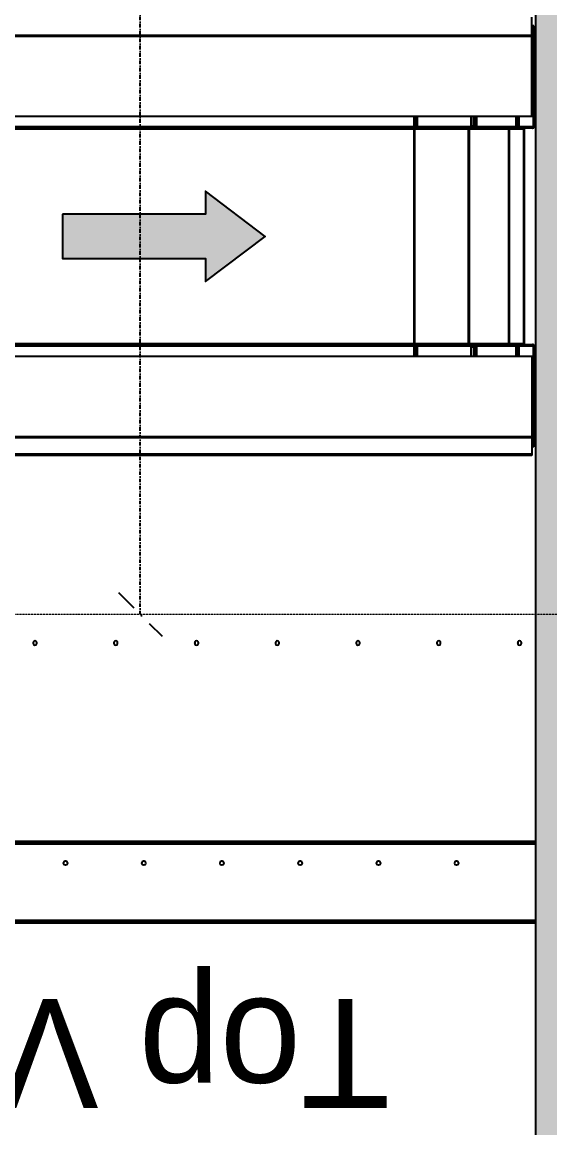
# Model space of a CAD drawing. Header units: millimetres. Extents: x 2822564 to 2991989, y -324396 to -253399.
# Drawn here: x 2850248 to 2850975, y -311790 to -310267 of the extents above; entities that cross this region are included whole.
import ezdxf

# ---------------------------------------------------------------- set-up
doc = ezdxf.new("R2010")
doc.units = ezdxf.units.MM
doc.linetypes.add('12017_XPLAN_GROUND$0$HIDDEN', pattern=[0.375, 0.25, -0.125])
doc.linetypes.add('DASHDOT', pattern=[1, 0.5, -0.25, 0, -0.25])
doc.layers.add('AX', color=1, linetype='DASHDOT')
doc.layers.add('LAF Detail', color=7, linetype='Continuous')
doc.layers.add('KATCHIN', color=253, linetype='12017_XPLAN_GROUND$0$HIDDEN', lineweight=5)
doc.styles.add('Annotative', font='arial.ttf')
doc.dimstyles.new('RUNNER saghf', dxfattribs={"dimtxt": 150, "dimasz": 60, "dimexe": 0.18, "dimexo": 0.0625, "dimgap": 0.09, "dimtad": 0, "dimtih": 1, "dimtoh": 1, "dimdec": 4, "dimzin": 0, "dimdsep": 46, "dimtxsty": 'Annotative', "dimblk": 'OBLIQUE', "dimcen": 0.09, "dimclrd": 140, "dimclre": 140, "dimclrt": 230, "dimazin": 0, "dimtfac": 1, "dimtdec": 4, "dimtofl": 0, "dimtmove": 0, "dimatfit": 3, "dimldrblk": 'OBLIQUE', "dimfxl": 1, "dimtolj": 1, "dimtzin": 0, "dimarcsym": 0})

# ---------------------------------------------------------------- blocks, each defined once
blk = doc.blocks.new('_Oblique')
at = {"color": 0, "linetype": 'ByBlock', "lineweight": -2}
blk.add_line((-0.5, -0.5), (0.5, 0.5), dxfattribs=at)
blk = doc.blocks.new('*D21')
at = {"color": 140, "lineweight": -2, "ltscale": 10, "transparency": 16777216}
for p, q in [((1609924.9, -562746.7), (1609924.5, -562746.7)), ((1609924.7, -562746.7), (1609924.7, -563805.7)), ((1609924.7, -564946.7), (1609924.7, -563887.6)), ((1609924.9, -564946.7), (1609924.5, -564946.7))]:
    blk.add_line(p, q, dxfattribs=at)
at = {"layer": 'Defpoints', "color": 0, "ltscale": 10, "transparency": 16777216}
for p in [(1610637.8, -562746.7, 0), (1609924.7, -564946.7), (1610637.9, -564946.7, 0)]:
    blk.add_point(p, dxfattribs=at)
at = {"color": 140, "lineweight": -2, "ltscale": 10, "transparency": 16777216, "xscale": 60, "yscale": 60, "zscale": 60}
for p, rotation in [((1609924.7, -562746.7), 90), ((1609924.7, -564946.7), 270)]:
    blk.add_blockref('_Oblique', p, dxfattribs=dict(at, rotation=rotation))
at = {"color": 230, "ltscale": 10, "transparency": 16777216, "insert": (1609924.7, -563846.7), "char_height": 80, "attachment_point": 5, "style": 'Annotative', "bg_fill": 3, "box_fill_scale": 1.1, "bg_fill_color": 256, "bg_fill_true_color": 13158600, "bg_fill_transparency": 0}
blk.add_mtext('\\A1;2200', dxfattribs=at)
blk = doc.blocks.new('LAF')
at = {"ltscale": 10}
h = blk.add_hatch(color=150, dxfattribs=at)
h.dxf.hatch_style = 1
h.paths.add_polyline_path([(-273.8, 804.9), (-273.8, 866.2), (-470.8, 866.2), (-470.8, 897.7), (-552.7, 835.6), (-470.8, 773.4), (-470.8, 804.9)])
h.paths.add_polyline_path([(76.2, 804.9), (76.2, 866.2), (-120.8, 866.2), (-120.8, 897.7), (-202.7, 835.6), (-120.8, 773.4), (-120.8, 804.9)])
h.paths.add_polyline_path([(563, -606.2), (501.8, -606.2), (501.8, -803.2), (470.3, -803.2), (532.4, -885.2), (594.5, -803.2), (563, -803.2)])
h.paths.add_polyline_path([(563, -256.2), (501.8, -256.2), (501.8, -453.2), (470.3, -453.2), (532.4, -535.2), (594.5, -453.2), (563, -453.2)])
h.paths.add_polyline_path([(1174.1, 730.8), (1174.1, 792.1), (977.1, 792.1), (977.1, 823.6), (895.2, 761.4), (977.1, 699.3), (977.1, 730.8)])
h.paths.add_polyline_path([(1611.2, 730.8), (1611.2, 792.1), (1414.2, 792.1), (1414.2, 823.6), (1332.3, 761.4), (1414.2, 699.3), (1414.2, 730.8)])
at = {"layer": 'LAF Detail'}
h = blk.add_hatch(color=1, dxfattribs=at)
h.dxf.hatch_style = 1
h.paths.add_polyline_path([(1750, 1297.5), (-1750, 1297.5), (-1750, 1257.5), (1750, 1257.5)])
h.paths.add_polyline_path([(-1257.5, 1750), (-1297.5, 1750), (-1297.5, 1297.5), (-1257.5, 1297.5)])
h.paths.add_polyline_path([(1297.5, 1750), (1257.5, 1750), (1257.5, 1297.5), (1297.5, 1297.5)])
h.paths.add_polyline_path([(1297.5, -1297.5), (1257.5, -1297.5), (1257.5, -1750), (1297.5, -1750)])
h.paths.add_polyline_path([(1750, -1257.5), (-1750, -1257.5), (-1750, -1297.5), (1750, -1297.5)])
h.paths.add_polyline_path([(-1257.5, -1297.5), (-1297.5, -1297.5), (-1297.5, -1750), (-1257.5, -1750)])
h.paths.add_polyline_path([(2764.7, 1882.3), (2614.7, 1882.3), (2614.7, 1842.3), (2068.7, 1842.3), (2068.7, 1882.3), (1918.7, 1882.3), (1918.7, 567.3), (2068.7, 567.3), (2068.7, 604.8), (2183, 604.8), (2183, 609.8), (2063, 609.8), (2063, 637.3), (2183, 637.3), (2183, 607.3), (2614.7, 607.3), (2614.7, 567.3), (2764.7, 567.3)])
h.paths.add_polyline_path([(1958.7, 1802.3), (2724.7, 1802.3), (2724.7, 913.3), (2183, 913.3), (2183, 883.3), (2063, 883.3), (2063, 913.3), (1958.7, 913.3)], flags=16)
h.paths.add_polyline_path([(1958.9, 1526.8, 1), (1964, 1526.8, 1)], flags=0)
h.paths.add_polyline_path([(1958.9, 1314.6, 1), (1964, 1314.6, 1)], flags=0)
h.paths.add_polyline_path([(2151, 1529.4), (2152, 1529.4, -1), (2152, 1524.2), (2151, 1524.2, -1)], flags=0)
h.paths.add_polyline_path([(2148.9, 1526.8, -1), (2154, 1526.8, -1)], flags=0)
h.paths.add_polyline_path([(2151, 1317.2), (2152, 1317.2, -1), (2152, 1312), (2151, 1312, -1)], flags=0)
h.paths.add_polyline_path([(2154, 1314.6, -1), (2148.9, 1314.6, -1)], flags=0)
h.paths.add_polyline_path([(2000, 1717.6), (2001.5, 1718.9, -1), (2004.9, 1715), (2003.4, 1713.7, -1)], flags=0)
h.paths.add_polyline_path([(2257.9, 1477.7), (2257.9, 1478.7, -1), (2263.1, 1478.7), (2263.1, 1477.7, -1)], flags=0)
h.paths.add_polyline_path([(2257.9, 1363.7, -1), (2263.1, 1363.7), (2263.1, 1362.7, -1), (2257.9, 1362.7)], flags=0)
h.paths.add_polyline_path([(2562.4, 1106.3), (2724.7, 1249.4), (2724.7, 1249.7), (2562.1, 1106.3)], flags=0)
h.paths.add_polyline_path([(2556.8, 1105.2), (2557, 1105.2), (2557.2, 1105.3, 0.093249)], flags=0)
h.paths.add_polyline_path([(2308.7, 1100.3), (2551.5, 1100.3), (2555.3, 1103.7), (2555.3, 1104.3, -0.414214), (2557.3, 1106.3), (2557.3, 1105.2, 0.12943), (2555.3, 1104.3), (2555.3, 1100.4), (2552.5, 1097.8), (2544.7, 1097.8), (2544.7, 1096.6), (2326.7, 1096.6), (2307.7, 1096.6, 0.414214), (2306.5, 1095.3), (2306.5, 1036.7, 0.080761), (2306.5, 1036.3), (2306.5, 1036.3), (2330.5, 914.1), (2357.5, 914.1), (2544.1, 914.1), (2544.1, 913.8), (2544.1, 913.3), (2543.7, 913.3), (2419.6, 913.8), (2366, 913.8), (2357.6, 914.1), (2357.6, 913.3), (2357.5, 913.3), (2357.5, 914.1), (2327.5, 914.1), (2303.5, 1036.3), (1958.7, 1036.3), (1958.7, 1036.9), (2303, 1036.9), (2303, 1096.6), (2326.5, 1096.6), (2326.5, 1097.8), (2308.7, 1097.8)], flags=0)
h.paths.add_polyline_path([(2305.2, 1036.7, 0.09518), (2305.4, 1035.8, 0.113938), (2303.6, 1035.9), (2305.2, 1036.1)], flags=0)
h.paths.add_polyline_path([(2257.9, 1592.7), (2257.9, 1593.7, -1), (2263.1, 1593.7), (2263.1, 1592.7, -1)], flags=0)
h.paths.add_polyline_path([(2058.1, 1768.8), (2059.6, 1770.2, -1), (2063, 1766.3), (2061.5, 1764.9, -1)], flags=0)
h.paths.add_polyline_path([(2263.1, 1248.7), (2263.1, 1247.7, -1), (2257.9, 1247.7), (2257.9, 1248.7, -1)], flags=0)
h.paths.add_polyline_path([(2444, 1411.7, 0.956183), (2444, 1429.7, -0.066402)], flags=0)
h.paths.add_polyline_path([(2426.8, 1429.7), (2427.6, 1429.7, 0.022091), (2426.8, 1429.7, 11.266721), (2426.8, 1411.7), (2427.6, 1411.7, -0.022091), (2426.8, 1411.7, -11.266721)], flags=0)
h.paths.add_polyline_path([(2426.6, 1420.7, -1), (2326.6, 1420.7, -1)], flags=0)
h.paths.add_polyline_path([(2339.5, 1461.4, -1), (2332.5, 1461.4, -1)], flags=0)
h.paths.add_polyline_path([(2338.5, 1461.4, -1), (2333.5, 1461.4, -1)], flags=0)
h.paths.add_polyline_path([(2339.5, 1380, -1), (2332.5, 1380, -1)], flags=0)
h.paths.add_polyline_path([(2338.5, 1380, -1), (2333.5, 1380, -1)], flags=0)
h.paths.add_polyline_path([(2341, 1529.4), (2342, 1529.4, -1), (2342, 1524.2), (2341, 1524.2, -1)], flags=0)
h.paths.add_polyline_path([(2344, 1526.8, -1), (2338.9, 1526.8, -1)], flags=0)
h.paths.add_polyline_path([(2257.9, 1692.7), (2257.9, 1693.7, -1), (2263.1, 1693.7), (2263.1, 1692.7, -1)], flags=0)
h.paths.add_polyline_path([(2341, 1317.2), (2342, 1317.2, -1), (2342, 1312), (2341, 1312, -1)], flags=0)
h.paths.add_polyline_path([(2344, 1314.6, -1), (2338.9, 1314.6, -1)], flags=0)
h.paths.add_polyline_path([(1948.7, 1862.3, -1), (1962.7, 1862.3, -1)], flags=16)
h.paths.add_polyline_path([(2263.1, 1133.7), (2263.1, 1132.7, -1), (2257.9, 1132.7), (2257.9, 1133.7, -1)], flags=0)
h.paths.add_polyline_path([(2420.8, 1461.4, -1), (2413.8, 1461.4, -1)], flags=0)
h.paths.add_polyline_path([(2419.8, 1461.4, -1), (2414.8, 1461.4, -1)], flags=0)
h.paths.add_polyline_path([(2420.8, 1380, -1), (2413.8, 1380, -1)], flags=0)
h.paths.add_polyline_path([(2419.8, 1380, -1), (2414.8, 1380, -1)], flags=0)
h.paths.add_polyline_path([(2257.9, 1792.7), (2257.9, 1793.7, -1), (2263.1, 1793.7), (2263.1, 1792.7, -1)], flags=0)
h.paths.add_polyline_path([(2551.5, 1100.3, 0.016832), (2552, 1099.1), (2552.1, 1099.1), (2551.9, 1099.1), (2551.9, 1099), (2552, 1099, -0.00829)], flags=0)
h.paths.add_polyline_path([(2327.4, 1109.9), (2329.4, 1109.9, -1), (2329.4, 1104.7), (2327.4, 1104.7, -1)], flags=0)
h.paths.add_polyline_path([(2490.2, 1477.7), (2490.2, 1478.7, -1), (2495.4, 1478.7), (2495.4, 1477.7, -1)], flags=0)
h.paths.add_polyline_path([(2490.2, 1363.7, -1), (2495.4, 1363.7), (2495.4, 1362.7, -1), (2490.2, 1362.7)], flags=0)
h.paths.add_polyline_path([(2394, 1109.9), (2396, 1109.9, -1), (2396, 1104.7), (2394, 1104.7, -1)], flags=0)
h.paths.add_polyline_path([(1958.7, 873.3), (2310.7, 873.3), (2310.7, 647.3), (1958.7, 647.3)], flags=16)
h.paths.add_polyline_path([(2490.2, 1592.7), (2490.2, 1593.7, -1), (2495.4, 1593.7), (2495.4, 1592.7, -1)], flags=0)
h.paths.add_polyline_path([(2490.2, 1248.7, -1), (2495.4, 1248.7), (2495.4, 1247.7, -1), (2490.2, 1247.7)], flags=0)
h.paths.add_polyline_path([(2531, 1529.4), (2532, 1529.4, -1), (2532, 1524.2), (2531, 1524.2, -1)], flags=0)
h.paths.add_polyline_path([(2534, 1526.8, -1), (2528.9, 1526.8, -1)], flags=0)
h.paths.add_polyline_path([(2531, 1317.2), (2532, 1317.2, -1), (2532, 1312), (2531, 1312, -1)], flags=0)
h.paths.add_polyline_path([(2534, 1314.6, -1), (2528.9, 1314.6, -1)], flags=0)
h.paths.add_polyline_path([(2490.2, 1692.7), (2490.2, 1693.7, -1), (2495.4, 1693.7), (2495.4, 1692.7, -1)], flags=0)
h.paths.add_polyline_path([(2460.7, 1109.9), (2462.7, 1109.9, -1), (2462.7, 1104.7), (2460.7, 1104.7, -1)], flags=0)
h.paths.add_polyline_path([(2495.4, 1133.7), (2495.4, 1132.7, -1), (2490.2, 1132.7), (2490.2, 1133.7, -1)], flags=0)
h.paths.add_polyline_path([(2490.2, 1792.7), (2490.2, 1793.7, -1), (2495.4, 1793.7), (2495.4, 1792.7, -1)], flags=0)
h.paths.add_polyline_path([(2527.4, 1109.9), (2529.4, 1109.9, -1), (2529.4, 1104.7), (2527.4, 1104.7, -1)], flags=0)
h.paths.add_polyline_path([(2322.7, 860.3), (2350.7, 860.3), (2350.7, 873.3), (2724.7, 873.3), (2724.7, 647.3), (2350.7, 647.3), (2350.7, 660.3), (2322.7, 660.3, -0.414214), (2320.7, 662.3), (2320.7, 858.3, -0.414214)], flags=16)
h.paths.add_polyline_path([(2561.8, 1122.2), (2563.3, 1123.5, -1), (2566.7, 1119.6), (2565.2, 1118.3, -1)], flags=0)
h.paths.add_polyline_path([(2353.8, 820.3), (2353.8, 860.3), (2353.7, 820.3)], flags=0)
h.paths.add_polyline_path([(2578.9, 1095.3, -1), (2573.8, 1095.3, -1)], flags=0)
h.paths.add_polyline_path([(2619.9, 1173.4), (2621.4, 1174.7, -1), (2624.8, 1170.8), (2623.3, 1169.5, -1)], flags=0)
h.paths.add_polyline_path([(2392.3, 858.8), (2392.3, 662.3), (2392.2, 661.9), (2392, 660.7), (2391.5, 660.5), (2391.7, 660.7), (2391.9, 660.9), (2392, 661.2), (2392.2, 661.6), (2392.2, 661.9), (2392.3, 662.3), (2392.3, 858.3), (2392.2, 858.7), (2392, 859.9), (2391.8, 860)], flags=0)
h.paths.add_polyline_path([(2383.4, 818.3), (2383.2, 818.3), (2383.2, 702.3), (2383.2, 701.9), (2383, 700.7), (2382.1, 700.3), (2381.9, 700.3), (2382.2, 700.4), (2382.4, 700.5), (2382.6, 700.7), (2382.8, 700.9), (2383, 701.2), (2383.1, 701.6), (2383.2, 701.9), (2383.2, 702.3), (2383.2, 818.3), (2383.2, 818.7), (2383, 819.9), (2382.8, 820)], flags=0)
h.paths.add_polyline_path([(2623.3, 1770.2), (2624.8, 1768.8, -1), (2621.4, 1764.9), (2619.9, 1766.3, -1)], flags=0)
h.paths.add_polyline_path([(2678, 1224.6), (2679.5, 1225.9, -1), (2682.9, 1222), (2681.4, 1220.7, -1)], flags=0)
h.paths.add_polyline_path([(2721, 1529.4), (2722, 1529.4, -1), (2722, 1524.2), (2721, 1524.2, -1)], flags=0)
h.paths.add_polyline_path([(2724, 1526.8, -1), (2718.9, 1526.8, -1)], flags=0)
h.paths.add_polyline_path([(2721, 1317.2), (2722, 1317.2, -1), (2722, 1312), (2721, 1312, -1)], flags=0)
h.paths.add_polyline_path([(2724, 1314.6, -1), (2718.9, 1314.6, -1)], flags=0)
h.paths.add_polyline_path([(2681.4, 1718.9), (2682.9, 1717.6, -1), (2679.5, 1713.7), (2678, 1715, -1)], flags=0)
h.paths.add_polyline_path([(2665.4, 1096), (2667.3, 1092.8, 0.483498), (2670.4, 1095.3, 0.867202)], flags=0)
h.paths.add_polyline_path([(1962.7, 587.3, -1), (1948.7, 587.3, -1)], flags=16)
h.paths.add_polyline_path([(2537.3, 819.3), (2537.3, 818.3, -1), (2532.1, 818.3), (2532.1, 819.3, -1)], flags=0)
h.paths.add_polyline_path([(2537.3, 818.8, -1), (2532.2, 818.8, -1)], flags=0)
h.paths.add_polyline_path([(2720.7, 1862.3, -1), (2734.7, 1862.3, -1)], flags=16)
h.paths.add_polyline_path([(2537.3, 761.1), (2537.3, 760.1, -1), (2532.1, 760.1), (2532.1, 761.1, -1)], flags=0)
h.paths.add_polyline_path([(2537.3, 760.6, -1), (2532.2, 760.6, -1)], flags=0)
h.paths.add_polyline_path([(2537.3, 702.8), (2537.3, 701.8, -1), (2532.1, 701.8), (2532.1, 702.8, -1)], flags=0)
h.paths.add_polyline_path([(2537.3, 702.3, -1), (2532.2, 702.3, -1)], flags=0)
h.paths.add_polyline_path([(2734.7, 587.3, -1), (2720.7, 587.3, -1)], flags=16)
h.paths.add_polyline_path([(1297.5, 1257.5), (1257.5, 1257.5), (1257.5, -1257.5), (1297.5, -1257.5)])
h.paths.add_polyline_path([(-1257.5, 1257.5), (-1297.5, 1257.5), (-1297.5, -1257.5), (-1257.5, -1257.5)])
at = {"ltscale": 10}
blk.add_lwpolyline([(563, -606.2), (501.8, -606.2), (501.8, -803.2), (470.3, -803.2), (532.4, -885.2), (594.5, -803.2), (563, -803.2)], close=True, dxfattribs=at)
at = {"layer": 'LAF Detail', "color": 3, "linetype": 'Continuous', "lineweight": 25}
for p, q in [((-413.4, -1257.5), (-413.4, 302.6)), ((-411.4, -1257.5), (-411.4, 300.6)), ((-409.4, 302.6), (-409.4, -1257.5)), ((-304.6, -1257.5), (-304.6, 302.6)), ((-302.6, -1257.5), (-302.6, 300.6)), ((367.4, -160.5), (367.4, -1092.1)), ((381.4, -160.5), (381.4, -1090.3)), ((383.4, -160.5), (383.4, -1090.3)), ((384.4, -1241.5), (384.4, -160.5)), ((680.4, -160.5), (680.4, -1241.5)), ((681.4, -1090.3), (681.4, -160.6)), ((683.4, -1090.3), (683.4, -160.5)), ((697.4, -1092.1), (697.4, -160.5)), ((-300.6, -302.6), (-300.6, -1257.5)), ((230.4, -1252.5), (230.4, -316.7)), ((231.4, -1252.5), (231.4, -316.7)), ((232.4, -1252.5), (232.4, -316.7)), ((255.4, -316.7), (255.4, -1252.5)), ((256.4, -1252.5), (256.4, -316.7)), ((256.8, -316.7), (256.8, -1252.5)), ((808, -316.7), (808, -1252.5)), ((808.4, -1252.5), (808.4, -316.7)), ((809.4, -316.7), (809.4, -1252.5)), ((-27.1, -565.6), (-28.1, -565.6)), ((-28.1, -570.7), (-27.1, -570.7)), ((-333.2, -609.7), (-333.2, -610.7)), ((-328.1, -610.7), (-328.1, -609.7)), ((-27.1, -676.8), (-28.1, -676.8)), ((-28.1, -681.9), (-27.1, -681.9)), ((-333.2, -717.4), (-333.2, -718.4)), ((-328.1, -718.4), (-328.1, -717.4)), ((-27.1, -788.1), (-28.1, -788.1)), ((-28.1, -793.2), (-27.1, -793.2)), ((-333.2, -825.2), (-333.2, -826.2)), ((-328.1, -826.2), (-328.1, -825.2)), ((-27.1, -899.3), (-28.1, -899.3)), ((-28.1, -904.4), (-27.1, -904.4)), ((-333.2, -933), (-333.2, -934)), ((-328.1, -934), (-328.1, -933)), ((-27.1, -1010.6), (-28.1, -1010.6)), ((-28.1, -1015.7), (-27.1, -1015.7)), ((-333.2, -1040.8), (-333.2, -1041.8)), ((-328.1, -1041.8), (-328.1, -1040.8)), ((367.4, -1090.3), (697.4, -1090.3)), ((380.4, -1092.1), (367.4, -1092.1)), ((380.4, -1092.3), (367.4, -1092.3)), ((367.4, -1092.3), (367.4, -1255.5)), ((380.4, -1092.5), (367.4, -1092.5)), ((381.4, -1094.2), (367.4, -1094.2)), ((381.4, -1094.5), (367.4, -1094.5)), ((380.4, -1090.3), (380.4, -1092.1)), ((380.4, -1092.3), (380.4, -1094.2)), ((381.2, -1092.2), (381.2, -1092.1)), ((381.4, -1094.2), (381.4, -1169.1)), ((382.4, -1090.3), (382.4, -1094)), ((383.4, -1091.1), (382.4, -1091.1)), ((382.4, -1094), (383.4, -1094)), ((383.4, -1091.1), (383.4, -1255.5)), ((383.8, -1090.3), (383.8, -1090.6)), ((680.4, -1090.9), (384.4, -1090.9)), ((681, -1090.6), (681, -1090.3)), ((681.4, -1091.1), (682.4, -1091.1)), ((681.4, -1255.5), (681.4, -1091.1)), ((682.4, -1094), (681.4, -1094)), ((682.4, -1090.3), (682.4, -1094)), ((697.4, -1094.2), (683.4, -1094.2)), ((683.4, -1169.1), (683.4, -1094.2)), ((697.4, -1094.5), (683.4, -1094.5)), ((683.6, -1092.2), (683.6, -1092.1)), ((684.4, -1090.3), (684.4, -1092.1)), ((684.4, -1092.1), (697.4, -1092.1)), ((684.4, -1092.3), (697.4, -1092.3)), ((684.4, -1092.3), (684.4, -1094.2)), ((684.4, -1092.5), (697.4, -1092.5)), ((697.4, -1255.5), (697.4, -1092.3)), ((-27.1, -1121.8), (-28.1, -1121.8)), ((-28.1, -1126.9), (-27.1, -1126.9)), ((-333.2, -1148.5), (-333.2, -1149.5)), ((-328.1, -1149.5), (-328.1, -1148.5)), ((367.4, -1169.1), (381.4, -1169.1)), ((380.4, -1172.4), (367.4, -1172.4)), ((380.4, -1169.1), (380.4, -1175.6)), ((382.4, -1169), (382.4, -1174.9)), ((384.4, -1165.5), (680.4, -1165.5)), ((680.4, -1166.4), (384.4, -1166.4)), ((682.4, -1169), (682.4, -1174.9)), ((683.4, -1169.1), (697.4, -1169.1)), ((684.4, -1169.1), (684.4, -1175.6)), ((684.4, -1172.4), (697.4, -1172.4)), ((380.4, -1173), (367.4, -1173)), ((381.4, -1175.6), (367.4, -1175.6)), ((381.4, -1176.3), (367.4, -1176.3)), ((381.4, -1175.6), (381.4, -1230.8)), ((382.4, -1174.9), (383.4, -1174.9)), ((682.4, -1174.9), (681.4, -1174.9)), ((683.4, -1230.8), (683.4, -1175.6)), ((697.4, -1175.6), (683.4, -1175.6)), ((697.4, -1176.3), (683.4, -1176.3)), ((684.4, -1173), (697.4, -1173)), ((-27.1, -1233.1), (-28.1, -1233.1)), ((367.4, -1230.8), (381.4, -1230.8)), ((380.4, -1232.7), (367.4, -1232.7)), ((380.4, -1233), (367.4, -1233)), ((380.4, -1230.8), (380.4, -1234)), ((382.4, -1230.6), (382.4, -1233)), ((382.4, -1233), (383.4, -1233)), ((384.4, -1220.9), (680.4, -1220.9)), ((680.4, -1221.4), (384.4, -1221.4)), ((682.4, -1233), (681.4, -1233)), ((682.4, -1230.6), (682.4, -1233)), ((683.4, -1230.8), (697.4, -1230.8)), ((684.4, -1230.8), (684.4, -1234)), ((684.4, -1232.7), (697.4, -1232.7)), ((684.4, -1233), (697.4, -1233)), ((-28.1, -1238.2), (-27.1, -1238.2)), ((256.4, -1240.5), (256.8, -1240.5)), ((381.4, -1234), (367.4, -1234)), ((381.4, -1234.9), (367.4, -1234.9)), ((381.4, -1234), (381.4, -1255.5)), ((383.4, -1242.5), (681.4, -1242.5)), ((384.4, -1241.4), (680.4, -1241.4)), ((680.4, -1241.5), (384.4, -1241.5)), ((683.4, -1255.5), (683.4, -1234)), ((697.4, -1234), (683.4, -1234)), ((697.4, -1234.9), (683.4, -1234.9)), ((808.4, -1240.5), (808, -1240.5)), ((367.4, -1252.5), (230.4, -1252.5)), ((367.4, -1253.5), (242.4, -1253.5)), ((242.4, -1255.5), (242.4, -1253.5)), ((367.4, -1254.5), (242.4, -1254.5)), ((381.4, -1255.5), (242.4, -1255.5)), ((245.5, -1254.5), (245.5, -1253.5)), ((245.7, -1255.5), (245.7, -1254.5)), ((259.4, -1257.5), (259.4, -1255.5)), ((366.6, -1255.5), (366.6, -1254.5)), ((367.3, -1253.5), (367.3, -1254.5)), ((367.4, -1254.9), (381.4, -1254.9)), ((382.4, -1255.2), (382.4, -1255.5)), ((382.4, -1255.5), (383.4, -1255.5)), ((383.3, -1253.5), (383.4, -1253.5)), ((681.4, -1253.5), (681.4, -1253.5)), ((681.4, -1255.5), (682.4, -1255.5)), ((682.4, -1255.5), (682.4, -1255.2)), ((683.4, -1254.9), (697.4, -1254.9)), ((822.4, -1255.5), (683.4, -1255.5)), ((697.4, -1252.5), (834.4, -1252.5)), ((697.4, -1253.5), (822.4, -1253.5)), ((697.4, -1253.5), (697.4, -1254.5)), ((697.4, -1254.5), (822.4, -1254.5)), ((698.2, -1255.5), (698.2, -1254.5)), ((805.4, -1255.5), (805.4, -1257.5)), ((819.1, -1255.5), (819.1, -1254.5)), ((819.2, -1254.5), (819.2, -1253.5)), ((822.4, -1255.5), (822.4, -1253.5))]:
    blk.add_line(p, q, dxfattribs=at)
at = {"layer": 'LAF Detail', "color": 7, "linetype": 'Continuous', "lineweight": 25}
blk.add_line((1750, -1257.5), (-1750, -1257.5), dxfattribs=at)
at = {"layer": 'LAF Detail', "color": 3, "linetype": 'Continuous', "lineweight": 25, "flags": 128}
for points in [[(382.4, -1171.7), (382.2, -1171.9), (381.8, -1172.1), (381.1, -1172.3), (380.4, -1172.4)], [(380.4, -1173), (381.1, -1172.9), (381.8, -1172.6), (382.2, -1172.2), (382.4, -1171.7)], [(682.4, -1171.7), (682.5, -1171.9), (683, -1172.1), (683.6, -1172.3), (684.4, -1172.4)], [(684.4, -1173), (683.6, -1172.9), (683, -1172.6), (682.5, -1172.2), (682.4, -1171.7)]]:
    blk.add_lwpolyline(points, dxfattribs=at)
at = {"layer": 'LAF Detail', "color": 3, "linetype": 'Continuous', "lineweight": 25}
for centre, radius, start, end in [((-28.1, -568.1), 2.55, 90, 270), ((-27.1, -568.1), 2.55, 270, 90), ((-330.6, -609.7), 2.55, 0, 180), ((-330.6, -610.7), 2.55, 180, 0), ((-28.1, -679.4), 2.55, 90, 270), ((-27.1, -679.4), 2.55, 270, 90), ((-330.6, -717.4), 2.55, 0, 180), ((-330.6, -718.4), 2.55, 180, 0), ((-28.1, -790.6), 2.55, 90, 270), ((-27.1, -790.6), 2.55, 270, 90), ((-330.6, -825.2), 2.55, 0, 180), ((-330.6, -826.2), 2.55, 180, 0), ((-28.1, -901.9), 2.55, 90, 270), ((-27.1, -901.9), 2.55, 270, 90), ((-330.6, -933), 2.55, 0, 180), ((-330.6, -934), 2.55, 180, 0), ((-28.1, -1013.1), 2.55, 90, 270), ((-27.1, -1013.1), 2.55, 270, 90), ((-330.6, -1040.8), 2.55, 0, 180), ((-330.6, -1041.8), 2.55, 180, 0), ((380.3, -1023.1), 69, 270.0514, 271.7125), ((380.9, -1090.2), 2.4, 258.2653, 309.1537), ((380.6, -1091.1), 1.21, 257.9158, 307.8894), ((381.8, -1092.2), 2.37, 258.6309, 310.3907), ((381.6, -1093.1), 1.18, 258.6309, 310.3907), ((383.9, -1092.9), 2.37, 78.6309, 130.3907), ((384.1, -1092), 1.18, 78.6309, 130.3907), ((680.8, -1092.9), 2.37, 49.6093, 101.3691), ((680.6, -1092), 1.18, 49.6093, 101.3691), ((682.9, -1092.2), 2.37, 229.6093, 281.3691), ((684.4, -1023.1), 69, 268.2875, 269.9486), ((683.9, -1090.2), 2.4, 230.8463, 281.7347), ((683.1, -1093.1), 1.18, 229.6093, 281.3691), ((684.1, -1091.1), 1.21, 232.1106, 282.0842), ((-28.1, -1124.4), 2.55, 90, 270), ((-27.1, -1124.4), 2.55, 270, 90), ((-330.6, -1148.5), 2.55, 0, 180), ((-330.6, -1149.5), 2.55, 180, 0), ((381.8, -1166.8), 2.37, 258.6309, 310.3907), ((384.1, -1166.6), 1.18, 78.6309, 130.3907), ((384.4, -1168.3), 2.65, 89.6621, 111.795), ((384.2, -1167.3), 0.893, 81.9505, 168.5782), ((680.6, -1166.6), 1.18, 49.6093, 101.3691), ((680.4, -1168.3), 2.65, 68.205, 90.3379), ((680.5, -1167.3), 0.893, 11.4218, 98.0495), ((682.9, -1166.8), 2.37, 229.6093, 281.3691), ((381.6, -1174.5), 1.79, 261.9505, 348.5782), ((381.5, -1174.7), 0.893, 261.9505, 348.5782), ((683.1, -1174.5), 1.79, 191.4218, 278.0495), ((683.2, -1174.7), 0.893, 191.4218, 278.0495), ((-28.1, -1235.6), 2.55, 90, 270), ((-27.1, -1235.6), 2.55, 270, 90), ((380.5, -1230.8), 1.86, 264.8629, 349.9864), ((380.4, -1231.1), 1.93, 267.9741, 358.7651), ((381.6, -1229), 1.79, 261.9505, 348.5782), ((381.4, -1233), 1.97, 269.0242, 358.9898), ((381.4, -1233), 0.983, 269.0242, 358.9898), ((384.2, -1221.8), 0.893, 81.9505, 168.5782), ((384.4, -1222.4), 0.983, 89.0242, 178.9898), ((680.5, -1221.8), 0.893, 11.4218, 98.0495), ((680.4, -1222.4), 0.983, 1.0102, 90.9758), ((683.1, -1229), 1.79, 191.4218, 278.0495), ((683.3, -1233), 1.97, 181.0102, 270.9758), ((684.2, -1230.8), 1.86, 190.0136, 275.1371), ((684.3, -1231.1), 1.93, 181.2349, 272.0259), ((683.4, -1233), 0.983, 181.0102, 270.9758), ((384.4, -1242.4), 0.983, 89.0242, 178.9898), ((384.4, -1242.5), 1, 90, 180), ((680.4, -1242.4), 0.983, 1.0102, 90.9758), ((680.4, -1242.5), 1, 0, 90), ((255.4, -1252.5), 1, 270, 0), ((255.9, -1252.6), 0.918, 276.9354, 5.5617), ((381.4, -1253), 1.97, 269.0242, 358.9898), ((381.4, -1253.5), 2, 270, 0), ((683.3, -1253), 1.97, 181.0102, 270.9758), ((683.4, -1253.5), 2, 180, 270), ((808.9, -1252.6), 0.918, 174.4383, 263.0646), ((809.4, -1252.5), 1, 180, 270)]:
    blk.add_arc(centre, radius, start, end, dxfattribs=at)
at = {"color": 1}
blk.add_text('Top View', height=150, rotation=90, dxfattribs=at).set_placement((-517.8, -1057))
blk = doc.blocks.new('Surgery Zone')
at = {"layer": 'KATCHIN', "color": 240, "ltscale": 1.1, "true_color": 0xed1f24}
blk.add_line((1610637.8, -562746.7, 0), (1608687.8, -562746.7, 0), dxfattribs=at)
at = {"layer": 'KATCHIN', "color": 85, "ltscale": 1.1, "true_color": 0x58ba48}
blk.add_circle((1610637.8, -562746.7, 0), 2200, dxfattribs=at)
at = {"ltscale": 10}
dim = blk.add_linear_dim(base=(1609924.7, -564946.7, 0), p1=(1610637.8, -562746.7, 0), p2=(1610637.9, -564946.7, 0), angle=90, dimstyle='RUNNER saghf', override={"dimtxt": 80, "dimdec": 0, "dimtdec": 0, "dimfxl": 0.2, "dimfxlon": 1, "dimtfill": 1, "dimarcsym": 2}, dxfattribs=at)
dim.commit()
dim.dimension.update_dxf_attribs({"geometry": '*D21', "text_midpoint": (1609924.7, -563846.7, 0)})

msp = doc.modelspace()

# ---------------------------------------------------------------- block references
at = {"layer": 'AX', "rotation": 180}
msp.add_blockref('Surgery Zone', (4460335.1, -873829.2, 0), dxfattribs=at)

# ---------------------------------------------------------------- next in the draw order: block references
at = {"color": 1, "rotation": 89.99999999999999}
msp.add_blockref('LAF', (2849697.3, -311094.4), dxfattribs=at)

doc.saveas('drawing.dxf')
